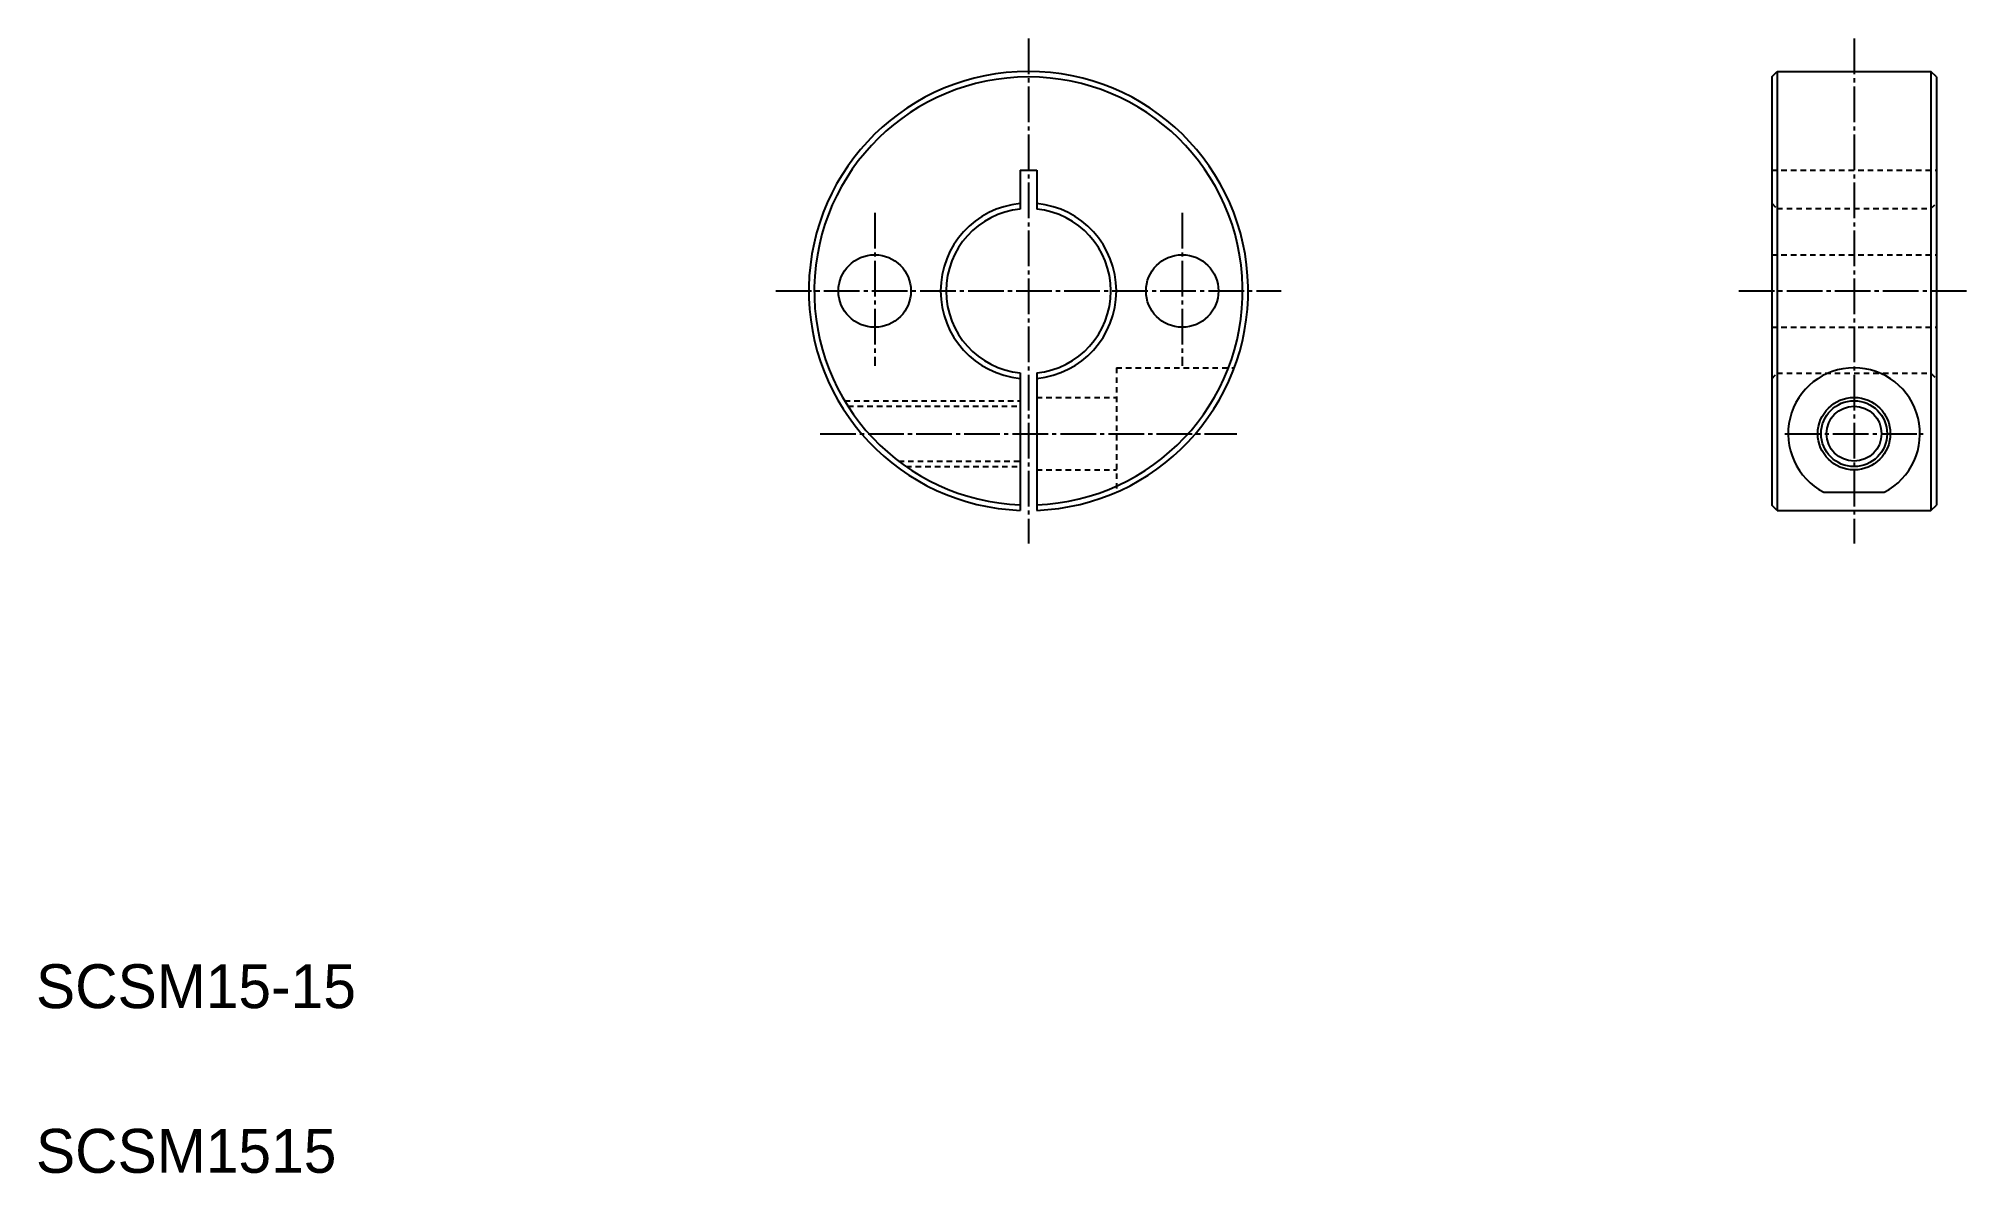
# Model space of a CAD drawing. Extents: x 10 to 186, y 10 to 113.
import ezdxf

# ---------------------------------------------------------------- set-up
doc = ezdxf.new("R2010")
doc.units = 0
doc.header["$LTSCALE"] = 0.25
doc.linetypes.add('CENTER', pattern=[17.5, 13, -1.5, 1.5, -1.5])
doc.linetypes.add('DASHED', pattern=[3.5, 2, -1.5])
doc.layers.get('0').update_dxf_attribs({"linetype": 'CONTINUOUS'})
doc.layers.add('CENTER', color=1, linetype='CENTER')

msp = doc.modelspace()

# ---------------------------------------------------------------- linework, layer by layer
at = {"color": 7, "linetype": 'CONTINUOUS'}
for p, q in [((168.02, 109.84), (168.52, 110.34)), ((168.02, 109.84), (168.02, 70.84)), ((168.52, 110.34), (168.52, 70.34)), ((168.52, 110.34), (182.52, 110.34)), ((182.52, 110.34), (182.52, 70.34)), ((183.02, 109.84), (182.52, 110.34)), ((183.02, 109.84), (183.02, 70.84)), ((99.61, 101.34), (99.61, 97.8)), ((99.61, 101.34), (101.11, 101.34)), ((101.11, 101.34), (101.11, 97.8)), ((99.61, 82.87), (99.61, 70.35)), ((101.11, 82.87), (101.11, 70.35)), ((168.52, 70.34), (168.02, 70.84)), ((168.52, 70.34), (182.52, 70.34)), ((172.76, 72.01), (178.27, 72.01)), ((182.52, 70.34), (183.02, 70.84))]:
    msp.add_line(p, q, dxfattribs=at)
at = {"color": 3, "linetype": 'DASHED'}
for p, q in [((168.02, 101.34), (183.02, 101.34)), ((168.02, 98.34), (168.52, 97.84)), ((168.52, 97.84), (182.52, 97.84)), ((182.52, 97.84), (183.02, 98.34)), ((168.02, 93.64), (183.02, 93.64)), ((168.02, 87.04), (183.02, 87.04)), ((108.36, 83.34), (108.36, 72.01)), ((108.36, 83.34), (119.09, 83.34)), ((168.02, 82.34), (168.52, 82.84)), ((168.52, 82.84), (182.52, 82.84)), ((182.52, 82.84), (183.02, 82.34)), ((83.62, 80.34), (99.61, 80.34)), ((83.93, 79.84), (99.61, 79.84)), ((101.11, 80.64), (108.36, 80.64)), ((88.53, 74.84), (99.61, 74.84)), ((89.21, 74.34), (99.61, 74.34)), ((101.11, 74.04), (108.36, 74.04))]:
    msp.add_line(p, q, dxfattribs=at)
for p, q in [((101.11, 79.74), (101.11, 79.74)), ((101.11, 76.61), (101.11, 76.61))]:
    msp.add_line(p, q)
at = {"color": 7, "linetype": 'CONTINUOUS'}
for centre, radius in [((86.36, 90.34), 3.3), ((114.36, 90.34), 3.3), ((175.52, 77.34), 3.3), ((175.52, 77.34), 2.5)]:
    msp.add_circle(centre, radius, dxfattribs=at)
at = {"color": 3, "linetype": 'CONTINUOUS'}
msp.add_circle((175.52, 77.34), 3, dxfattribs=at)
at = {"color": 7, "linetype": 'CONTINUOUS'}
for centre, radius, start, end in [((100.36, 90.34), 20, 272.1491, 267.8509), ((100.36, 90.34), 19.5, 272.2042, 267.7958), ((100.36, 90.34), 8, 95.3794, 264.6206), ((100.36, 90.34), 7.5, 95.7392, 264.2608), ((100.36, 90.34), 8, 275.3794, 84.6206), ((100.36, 90.34), 7.5, 275.7392, 84.2608), ((175.52, 77.34), 6, 297.3291, 242.6709)]:
    msp.add_arc(centre, radius, start, end, dxfattribs=at)
at = {"layer": 'CENTER', "color": 1, "linetype": 'CENTER'}
for p, q in [((100.36, 113.34), (100.36, 67.34)), ((175.52, 113.34), (175.52, 67.34)), ((86.36, 97.47), (86.36, 83.53)), ((114.36, 97.47), (114.36, 83.53)), ((77.36, 90.34), (123.36, 90.34)), ((165.02, 90.34), (186.02, 90.34)), ((81.39, 77.34), (119.33, 77.34)), ((169.22, 77.34), (181.82, 77.34))]:
    msp.add_line(p, q, dxfattribs=at)

# ---------------------------------------------------------------- texts
for s, p in [('SCSM15-15', (10, 25)), ('SCSM1515', (10, 10))]:
    msp.add_text(s, height=4).set_placement(p)

doc.saveas('drawing.dxf')
